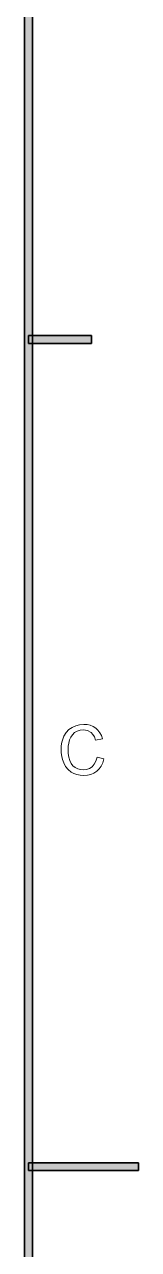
# Model space of a CAD drawing. Extents: x 23 to 417, y 3 to 294.
# Drawn here: x 409.8 to 416.6, y 143.5 to 217.5 of the extents above; entities that cross this region are included whole.
import ezdxf

# ---------------------------------------------------------------- set-up
doc = ezdxf.new("R2010")
doc.units = 0

msp = doc.modelspace()

# ---------------------------------------------------------------- linework, layer by layer
at = {"color": 7, "lineweight": 35}
for p, q in [((409.763, 10.238), (409.763, 286.763)), ((410.237, 287.237), (410.237, 9.762))]:
    msp.add_line(p, q, dxfattribs=at)
at = {"color": 7, "lineweight": 35, "ltscale": 0.095}
for p, q in [((410, 198.738), (413.8, 198.738)), ((413.8, 198.262), (410, 198.262))]:
    msp.add_line(p, q, dxfattribs=at)
at = {"color": 7, "lineweight": 35, "ltscale": 0.011875}
for p, q in [((410, 198.262), (410, 198.738)), ((413.8, 198.738), (413.8, 198.262)), ((409.994, 148.262), (409.994, 148.738)), ((416.644, 148.738), (416.644, 148.262))]:
    msp.add_line(p, q, dxfattribs=at)
at = {"color": 7, "lineweight": 35, "ltscale": 0.16625}
for p, q in [((409.994, 148.738), (416.644, 148.738)), ((416.644, 148.262), (409.994, 148.262))]:
    msp.add_line(p, q, dxfattribs=at)
at = {"color": 7, "lineweight": 13}
msp.add_lwpolyline([(414.14, 173.245), (414.557, 173.145), (414.484, 172.917), (414.387, 172.718), (414.265, 172.547), (414.12, 172.406), (413.953, 172.294), (413.769, 172.214), (413.567, 172.167), (413.347, 172.151), (413.122, 172.163), (412.919, 172.2), (412.738, 172.261), (412.579, 172.347), (412.397, 172.497), (412.247, 172.687), (412.128, 172.915), (412.061, 173.105), (412.012, 173.301), (411.983, 173.504), (411.974, 173.714), (411.984, 173.94), (412.017, 174.151), (412.071, 174.346), (412.146, 174.527), (412.277, 174.74), (412.44, 174.915), (412.636, 175.054), (412.855, 175.154), (413.088, 175.214), (413.335, 175.234), (413.543, 175.22), (413.733, 175.177), (413.906, 175.106), (414.063, 175.007), (414.199, 174.882), (414.313, 174.733), (414.405, 174.562), (414.474, 174.368), (414.057, 174.276), (413.983, 174.474), (413.89, 174.632), (413.777, 174.752), (413.569, 174.863), (413.315, 174.901), (413.113, 174.882), (412.935, 174.827), (412.78, 174.735), (412.651, 174.612), (412.55, 174.464), (412.478, 174.291), (412.429, 174.104), (412.4, 173.912), (412.39, 173.717), (412.402, 173.473), (412.437, 173.251), (412.496, 173.05), (412.58, 172.877), (412.689, 172.735), (412.825, 172.625), (412.978, 172.547), (413.139, 172.5), (413.308, 172.484), (413.508, 172.505), (413.687, 172.569), (413.844, 172.676), (413.974, 172.824), (414.073, 173.014)], close=True, dxfattribs=at)
at = {"color": 7, "lineweight": 5}
for points in [[(410.237, 9.762), (409.763, 10.238), (410.237, 287.237), (409.763, 286.763)], [(413.8, 198.738), (413.8, 198.262), (410, 198.738), (410, 198.262)], [(409.994, 148.262), (409.994, 148.738), (416.644, 148.262), (416.644, 148.738)]]:
    msp.add_solid(points, dxfattribs=at)

doc.saveas('drawing.dxf')
